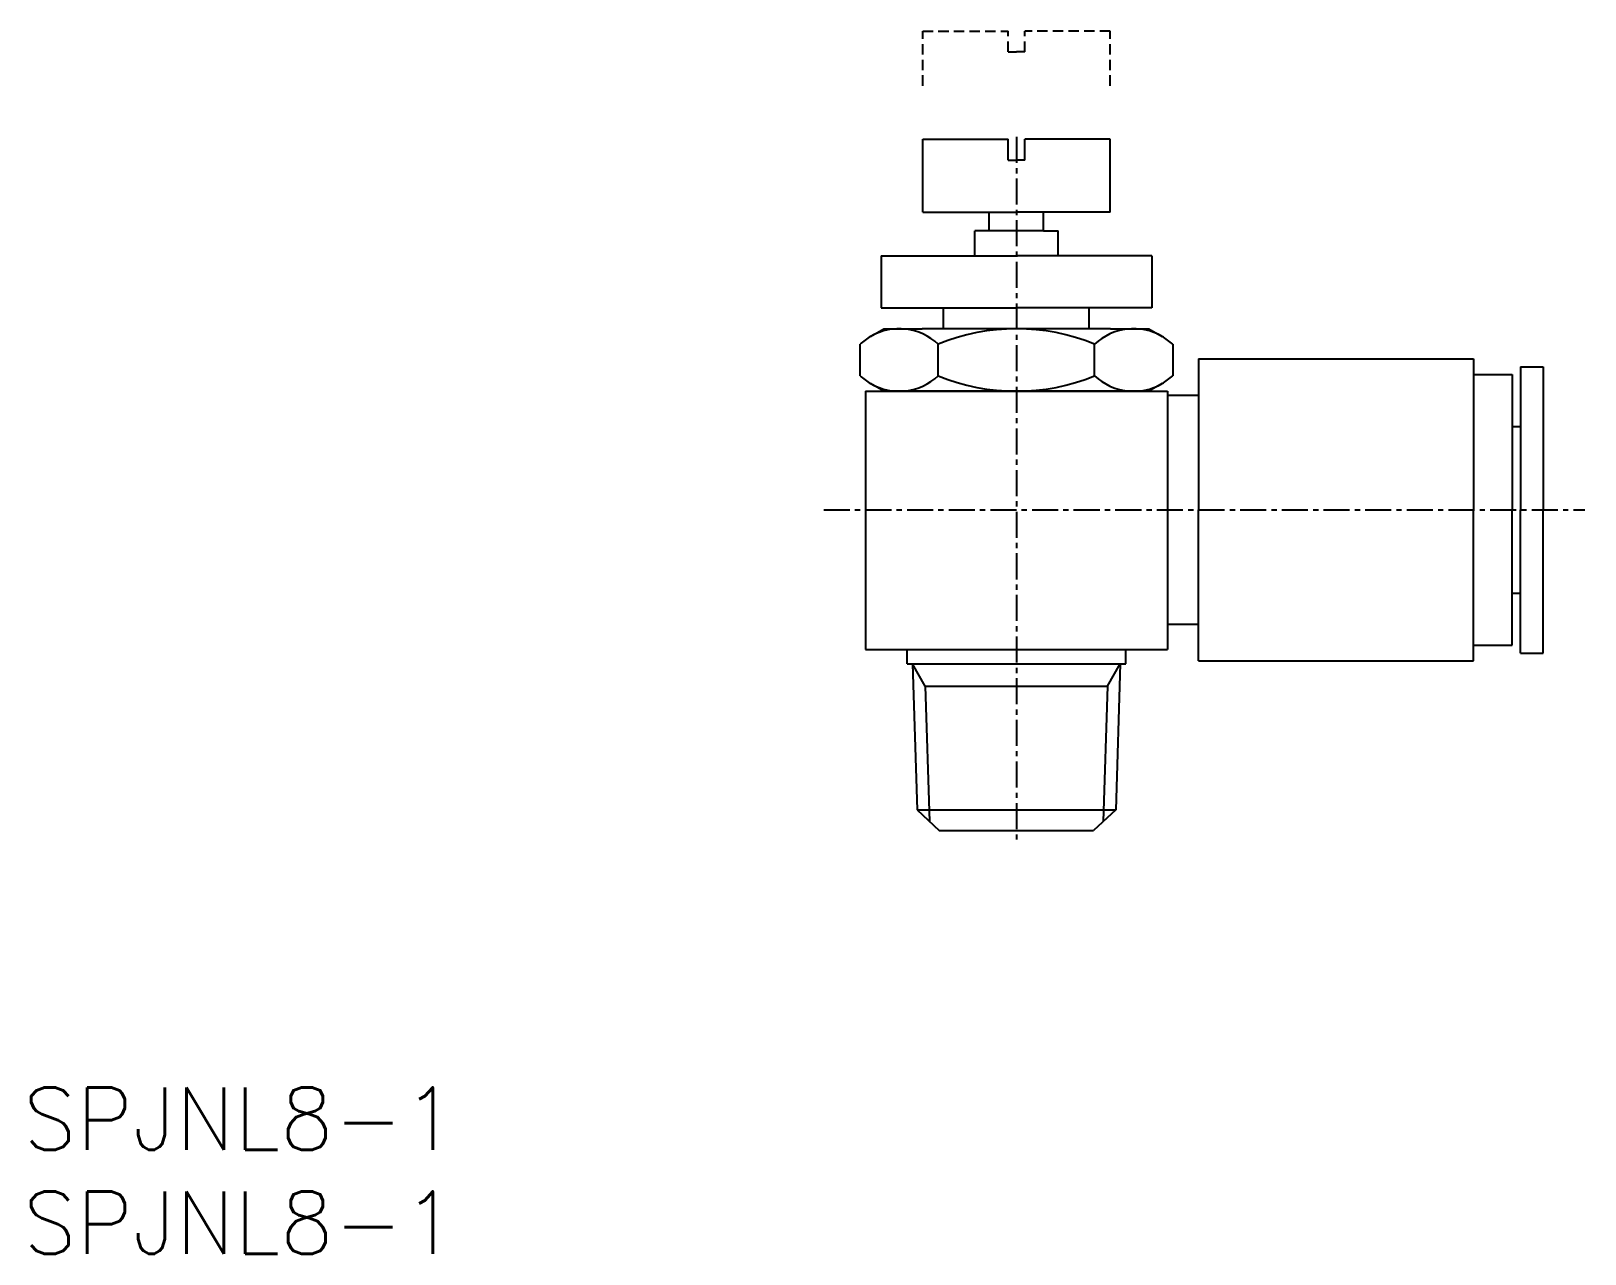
# Model space of a CAD drawing. Extents: x 0.4 to 75, y 0 to 58.7.
import ezdxf

# ---------------------------------------------------------------- set-up
doc = ezdxf.new("R2010")
doc.units = 0
doc.linetypes.add('CENTER', pattern=[2, 1.25, -0.25, 0.25, -0.25])
doc.linetypes.add('DASHED', pattern=[0.75, 0.5, -0.25])
doc.layers.get('0').update_dxf_attribs({"linetype": 'CONTINUOUS'})
doc.layers.add('CENTER', color=1, linetype='CENTER')
doc.styles.get("Standard").update_dxf_attribs({"font": 'txt.shx'})

# ---------------------------------------------------------------- blocks, each defined once
blk = doc.blocks.new('*U6')
at = {"color": 7, "linetype": 'CONTINUOUS'}
blk.add_text('SPJNL8-1', height=3, dxfattribs=at).set_placement((0, 0))
blk = doc.blocks.new('*U7')
at = {"color": 7, "linetype": 'CONTINUOUS'}
blk.add_text('SPJNL8-1', height=3, dxfattribs=at).set_placement((0, 5))

msp = doc.modelspace()

# ---------------------------------------------------------------- linework, layer by layer
at = {"color": 3, "linetype": 'DASHED'}
for p, q in [((43.199, 56.115), (43.199, 58.74)), ((43.199, 58.74), (47.299, 58.74)), ((47.299, 57.74), (47.299, 58.74)), ((52.199, 58.74), (48.099, 58.74)), ((48.099, 57.74), (48.099, 58.74)), ((52.199, 56.115), (52.199, 58.74)), ((47.299, 57.74), (47.699, 57.74)), ((48.099, 57.74), (47.699, 57.74))]:
    msp.add_line(p, q, dxfattribs=at)
at = {"color": 7, "linetype": 'CONTINUOUS'}
for p, q in [((43.199, 50.04), (43.199, 53.54)), ((43.199, 53.54), (47.299, 53.54)), ((47.299, 52.54), (47.299, 53.54)), ((52.199, 53.54), (48.099, 53.54)), ((48.099, 52.54), (48.099, 53.54)), ((52.199, 50.04), (52.199, 53.54)), ((47.299, 52.54), (47.699, 52.54)), ((48.099, 52.54), (47.699, 52.54)), ((43.199, 50.04), (47.699, 50.04)), ((46.399, 49.14), (46.399, 50.04)), ((52.199, 50.04), (47.699, 50.04)), ((48.999, 49.14), (48.999, 50.04)), ((45.699, 47.94), (45.699, 49.14)), ((48.999, 49.14), (45.699, 49.14)), ((48.999, 49.14), (49.699, 49.14)), ((49.699, 47.94), (49.699, 49.14)), ((41.199, 47.94), (41.199, 45.44)), ((41.199, 47.94), (47.699, 47.94)), ((54.199, 47.94), (47.699, 47.94)), ((54.199, 47.94), (54.199, 45.44)), ((41.199, 45.44), (47.699, 45.44)), ((44.199, 44.44), (44.199, 45.44)), ((54.199, 45.44), (47.699, 45.44)), ((51.199, 44.44), (51.199, 45.44)), ((40.699, 44.073), (41.335, 44.44)), ((41.335, 44.44), (43.182, 44.44)), ((52.216, 44.44), (43.182, 44.44)), ((52.216, 44.44), (54.063, 44.44)), ((54.063, 44.44), (54.699, 44.073)), ((40.193, 42.183), (40.193, 43.697)), ((43.946, 42.183), (43.946, 43.697)), ((51.452, 42.183), (51.452, 43.697)), ((55.205, 43.697), (55.205, 42.183)), ((56.449, 42.99), (69.649, 42.99)), ((56.449, 42.99), (56.449, 35.74)), ((69.649, 42.99), (69.649, 35.74)), ((71.899, 42.615), (72.999, 42.615)), ((71.899, 42.615), (71.899, 35.74)), ((72.999, 42.615), (72.999, 35.74)), ((41.335, 41.44), (40.699, 41.807)), ((54.699, 41.807), (54.063, 41.44)), ((69.649, 42.24), (71.503, 42.24)), ((71.503, 42.24), (71.503, 35.74)), ((40.449, 41.44), (40.449, 29.04)), ((40.449, 41.44), (54.949, 41.44)), ((43.013, 41.44), (41.335, 41.44)), ((52.385, 41.44), (43.013, 41.44)), ((54.063, 41.44), (52.385, 41.44)), ((54.949, 41.44), (54.949, 29.04)), ((56.449, 41.24), (54.949, 41.24)), ((71.503, 39.74), (71.899, 39.74)), ((56.449, 28.49), (56.449, 35.74)), ((69.649, 28.49), (69.649, 35.74)), ((71.503, 29.24), (71.503, 35.74)), ((71.899, 28.865), (71.899, 35.74)), ((72.999, 28.865), (72.999, 35.74)), ((71.503, 31.74), (71.899, 31.74)), ((56.449, 30.24), (54.949, 30.24)), ((69.649, 29.24), (71.503, 29.24)), ((40.449, 29.04), (54.949, 29.04)), ((42.449, 28.34), (42.449, 29.04)), ((52.949, 28.34), (52.949, 29.04)), ((56.449, 28.49), (69.649, 28.49)), ((71.899, 28.865), (72.999, 28.865)), ((42.449, 28.34), (52.949, 28.34)), ((42.709, 28.34), (42.928, 21.339)), ((43.323, 27.276), (42.709, 28.34)), ((52.075, 27.276), (52.689, 28.34)), ((52.689, 28.34), (52.47, 21.339)), ((43.323, 27.276), (43.526, 20.777)), ((43.323, 27.276), (52.075, 27.276)), ((52.075, 27.276), (51.872, 20.777)), ((42.928, 21.339), (43.992, 20.34)), ((42.928, 21.339), (52.47, 21.339)), ((52.47, 21.339), (51.406, 20.34)), ((43.992, 20.34), (51.406, 20.34))]:
    msp.add_line(p, q, dxfattribs=at)
for centre, radius, start, end in [((42.07, 41.699), 2.741, 120, 133.19696), ((42.07, 41.699), 2.741, 46.80304, 120), ((47.699, 34.589), 9.851, 67.60625, 112.39375), ((53.328, 41.699), 2.741, 60, 133.19696), ((53.328, 41.699), 2.741, 46.80304, 60), ((42.07, 44.181), 2.741, 226.80304, 240), ((42.07, 44.181), 2.741, 240, 313.19696), ((47.699, 51.29), 9.851, 247.60625, 292.39375), ((53.328, 44.181), 2.741, 226.80304, 300), ((53.328, 44.181), 2.741, 300, 313.19696)]:
    msp.add_arc(centre, radius, start, end, dxfattribs=at)
at = {"layer": 'CENTER', "color": 1, "linetype": 'CENTER'}
for p, q in [((47.699, 53.653), (47.699, 19.84)), ((38.449, 35.74), (74.999, 35.74))]:
    msp.add_line(p, q, dxfattribs=at)

# ---------------------------------------------------------------- block references
at = {"color": 7, "linetype": 'CONTINUOUS'}
for name in ['*U7', '*U6']:
    msp.add_blockref(name, (0, 0), dxfattribs=at)

doc.saveas('drawing.dxf')
